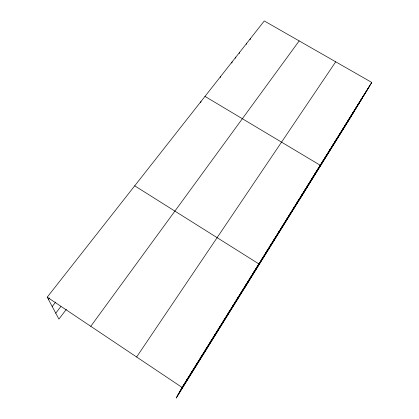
<?xml version="1.0" encoding="UTF-8"?>
<svg xmlns="http://www.w3.org/2000/svg" width="419" height="419" viewBox="0 0 419 419"><rect width="100%" height="100%" fill="white"/><g stroke="black" fill="none" stroke-linecap="round" stroke-linejoin="round"><path stroke-width="0.63" d="M200.743 102.728L200.952 101.534M220.473 77.599L220.734 76.358M231.827 63.138L232.121 61.865M235.572 58.257L235.839 57.136M239.244 53.58L239.521 52.454M246.477 44.367L246.77 43.225M250.038 39.831L250.342 38.679M371.773 82.438L182.092 387.449L176.2 398.05L347.466 122.406L371.773 82.438L264.274 20.95L47.227 297.15L58.906 319.11L66.364 309.316M186.376 380.682L187.068 379.441M191.226 372.879L191.986 371.538M196.019 365.174L196.841 363.734M200.753 357.564L201.633 356.024M205.425 350.043L206.368 348.414M210.045 342.622L211.045 340.893M214.601 335.284L215.659 333.466M219.111 328.035L220.221 326.134M223.563 320.875L224.731 318.89M227.962 313.805L229.183 311.731M232.309 306.813L233.577 304.655M236.604 299.904L237.924 297.668M240.852 293.075L242.219 290.765M245.047 286.324L246.461 283.941M249.195 279.656L250.656 277.195M253.296 273.062L254.804 270.527M244.204 288.602L258.9 263.939L134.714 185.827M261.482 259.895L263.074 257.224M265.567 253.327L267.202 250.588M269.6 246.838L271.282 244.031M273.591 240.422L275.314 237.552M277.535 234.08L279.295 231.141M281.437 227.805L283.234 224.809M285.292 221.604L287.125 218.55M289.105 215.476L290.975 212.36M292.876 209.411L294.782 206.242M296.6 203.419L298.543 200.193M300.287 197.49L302.261 194.212M303.932 191.63L305.943 188.293M307.541 185.832L309.578 182.443M311.108 180.097L313.176 176.661M314.632 174.419L316.738 170.936M299.831 199.072L320.257 165.28L204.991 96.391M321.577 163.258L323.74 159.681M324.992 157.764L327.181 154.14M328.37 152.327L330.591 148.661M331.717 146.949L333.959 143.246M335.022 141.632L337.295 137.882M338.295 136.364L340.595 132.577M341.537 131.152L343.858 127.324M344.743 125.999L347.089 122.128M347.917 120.892L350.289 116.985M351.059 115.838L353.453 111.899M354.17 110.841L356.585 106.861M357.25 105.887L359.685 101.875M360.293 100.989L362.754 96.941M363.31 96.14L365.792 92.06M181.464 388.581L369.254 86.581M179.573 391.98L361.581 99.198M177.792 395.185L354.191 111.349M136.615 357.004L335.713 61.813M90.771 326.307L299.171 40.91M55.743 313.166L60.818 306.551M52.207 306.514L55.622 302.104M48.468 299.485L49.662 297.961M47.227 297.15L182.092 387.449"/></g></svg>
